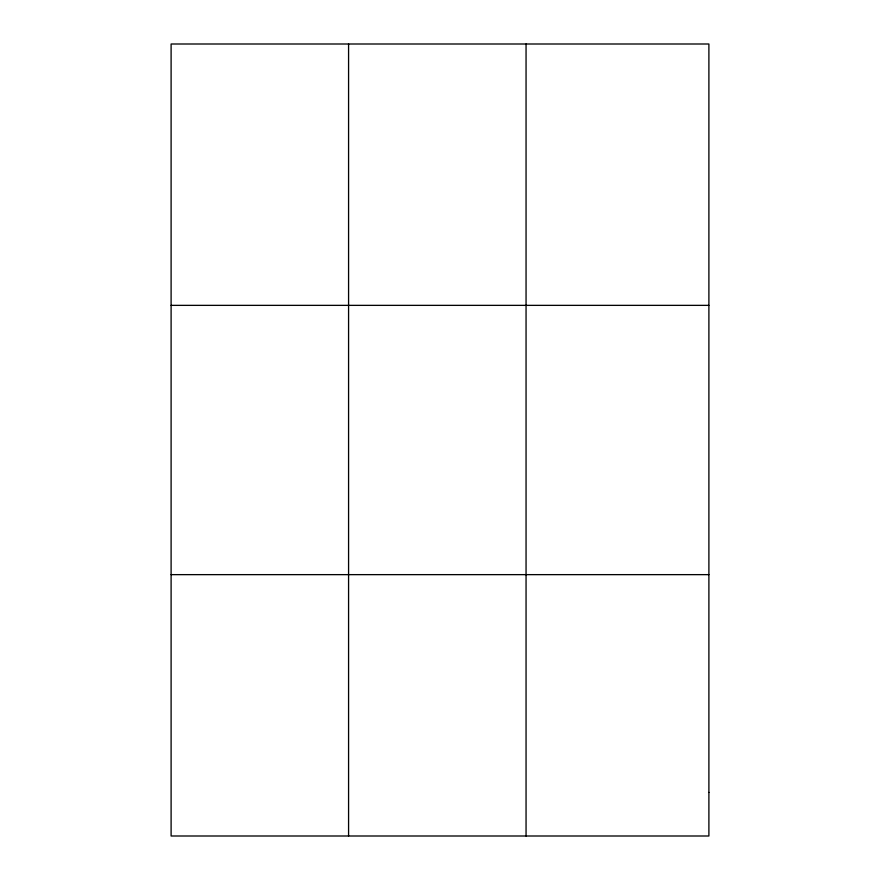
<?xml version="1.0" encoding="UTF-8"?>
<svg xmlns="http://www.w3.org/2000/svg" width="880" height="880" viewBox="0 0 880 880"><rect width="100%" height="100%" fill="white"/><g stroke="black" fill="none" stroke-linecap="round" stroke-linejoin="round"><path stroke-width="1.32" d="M348.579 44L348.579 836M526.053 44L526.053 836M171.105 305.36L708.895 305.36M171.105 574.64L708.895 574.64M708.895 792.44L708.895 836L171.105 836L171.105 44L708.895 44L708.895 792.44"/></g></svg>
